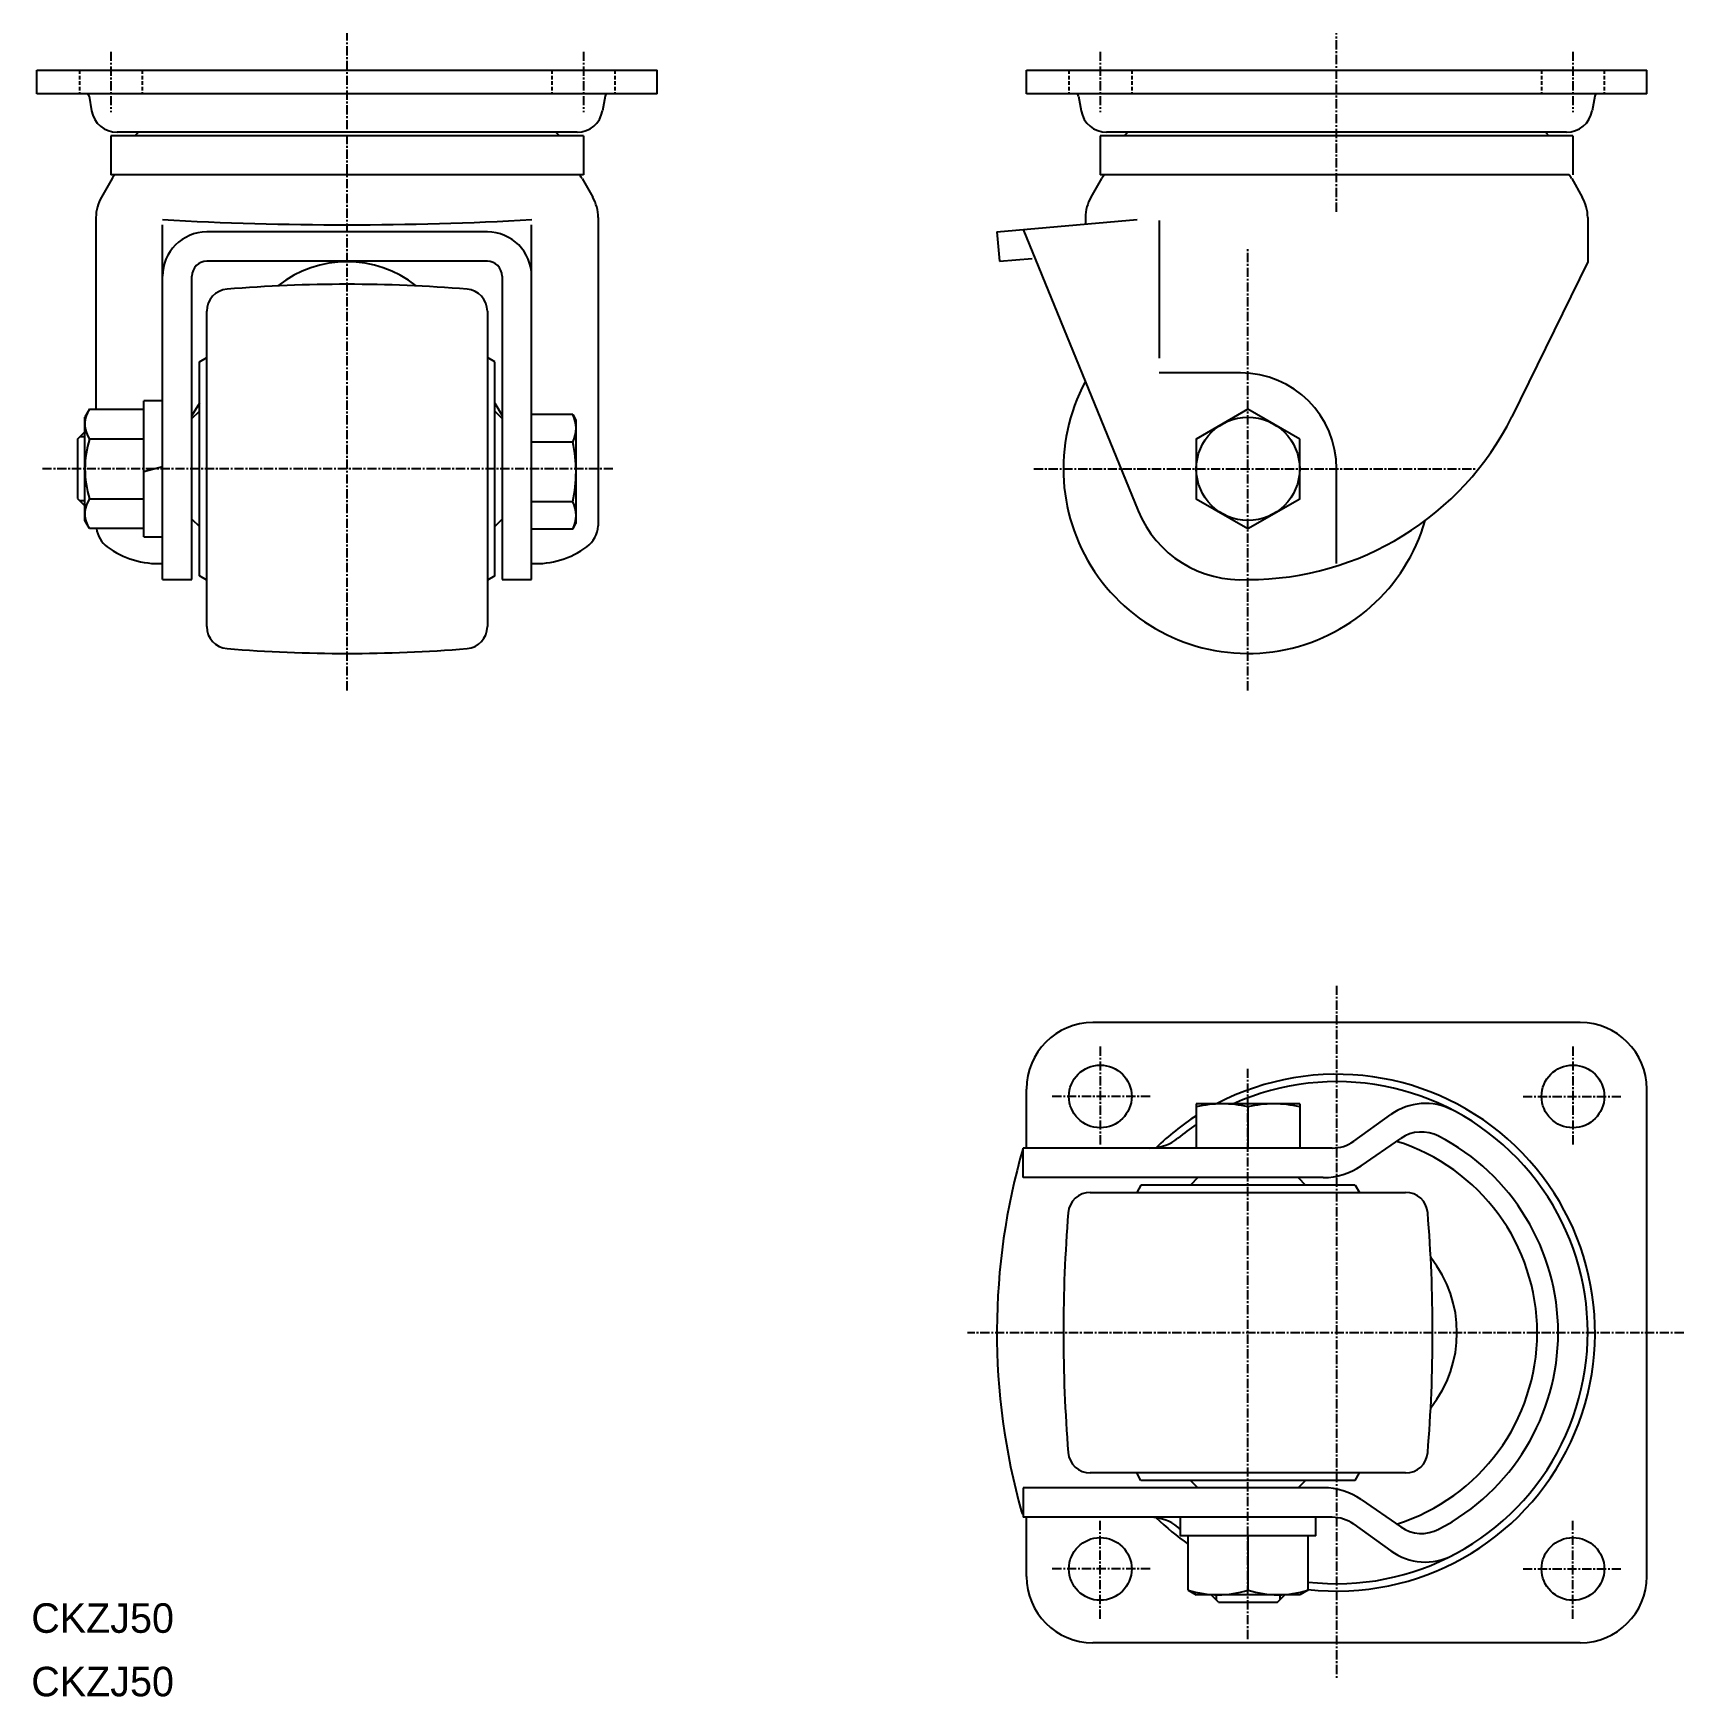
# Model space of a CAD drawing. Extents: x 0 to 224, y 0 to 225.
import ezdxf

# ---------------------------------------------------------------- set-up
doc = ezdxf.new("R2010")
doc.units = 0
doc.linetypes.add('CENTER', pattern=[2, 1.25, -0.25, 0.25, -0.25])
doc.linetypes.add('DASHED', pattern=[0.75, 0.5, -0.25])
doc.layers.get('0').update_dxf_attribs({"linetype": 'CONTINUOUS'})
doc.layers.add('CENTER', color=1, linetype='CENTER')

msp = doc.modelspace()

# ---------------------------------------------------------------- linework, layer by layer
at = {"color": 7, "linetype": 'CONTINUOUS'}
for p, q in [((0.76, 220.25), (84.77, 220.25)), ((0.76, 217.05), (0.76, 220.25)), ((84.76, 217.05), (84.76, 220.25)), ((134.77, 220.25), (218.77, 220.25)), ((134.77, 217.05), (134.77, 220.25)), ((218.77, 217.05), (218.77, 220.25)), ((84.76, 217.05), (0.76, 217.05)), ((7.82, 216.72), (8.17, 214.74)), ((77.7, 216.72), (77.35, 214.74)), ((218.77, 217.05), (134.77, 217.05)), ((141.82, 216.72), (142.17, 214.74)), ((211.71, 216.72), (211.36, 214.74)), ((73.91, 211.85), (11.62, 211.85)), ((14.5, 211.85), (14.01, 211.36)), ((71.03, 211.85), (71.52, 211.36)), ((207.91, 211.85), (145.62, 211.85)), ((148.5, 211.85), (148.01, 211.36)), ((205.03, 211.85), (205.52, 211.36)), ((74.77, 211.36), (10.76, 211.36)), ((10.76, 211.36), (10.76, 206.06)), ((74.77, 211.36), (74.77, 206.06)), ((208.77, 211.36), (144.76, 211.36)), ((144.76, 211.36), (144.76, 206.06)), ((208.77, 211.36), (208.77, 206.06)), ((10.94, 205.56), (9.5, 203.06)), ((74.77, 206.06), (10.76, 206.06)), ((74.59, 205.56), (76.03, 203.06)), ((144.94, 205.56), (143.5, 203.06)), ((208.27, 206.06), (144.76, 206.06)), ((208.59, 205.56), (210.03, 203.06)), ((8.76, 200.31), (8.76, 174.33)), ((17.76, 151.25), (17.76, 199.31)), ((61.76, 198.35), (23.76, 198.35)), ((67.76, 151.25), (67.76, 199.31)), ((76.76, 200.31), (76.76, 158.52)), ((130.76, 198.35), (149.76, 200.01)), ((130.76, 198.35), (131.11, 194.36)), ((134.31, 198.66), (149.88, 160.57)), ((142.76, 200.31), (142.76, 199.4)), ((152.72, 199.88), (152.72, 181.25)), ((210.76, 200.31), (210.76, 194.31)), ((61.76, 194.36), (23.76, 194.36)), ((61.76, 194.36), (23.76, 194.36)), ((131.11, 194.36), (135.55, 194.75)), ((210.76, 194.31), (200.51, 173.3)), ((21.76, 151.25), (21.76, 192.36)), ((63.76, 192.36), (63.76, 151.25)), ((23.76, 144.9), (23.76, 187.6)), ((61.76, 187.6), (61.76, 144.9)), ((22.76, 180.75), (23.76, 181.33)), ((22.76, 151.75), (22.76, 180.75)), ((62.76, 180.75), (61.76, 181.33)), ((62.76, 151.75), (62.76, 180.75)), ((163.76, 179.25), (152.72, 179.25)), ((7.89, 174.33), (7.26, 173.25)), ((7.89, 174.33), (15.26, 174.33)), ((15.26, 157.05), (15.26, 175.45)), ((17.76, 175.45), (15.26, 175.45)), ((22.76, 175.16), (21.76, 173.49)), ((21.76, 173.05), (22.76, 174.05)), ((62.76, 175.16), (63.76, 173.49)), ((63.76, 173.05), (62.76, 174.05)), ((73.33, 173.6), (67.76, 173.6)), ((73.33, 173.6), (73.76, 172.85)), ((6.26, 170.25), (7.26, 171.25)), ((7.26, 159.25), (7.26, 173.25)), ((73.76, 172.85), (73.76, 158.85)), ((6.26, 170.25), (6.26, 162.25)), ((15.26, 170.29), (7.89, 170.29)), ((67.76, 169.89), (73.33, 169.89)), ((15.26, 165.91), (17.76, 166.58)), ((176.76, 153.42), (176.76, 166.25)), ((6.26, 162.25), (7.26, 161.25)), ((7.89, 162.21), (15.26, 162.21)), ((73.33, 161.8), (67.76, 161.8)), ((7.89, 158.17), (7.26, 159.25)), ((15.26, 158.17), (7.89, 158.17)), ((21.76, 159.45), (22.76, 158.45)), ((63.76, 159.45), (62.76, 158.45)), ((73.33, 158.1), (67.76, 158.1)), ((73.33, 158.1), (73.76, 158.85)), ((15.26, 157.05), (17.76, 157.05)), ((17.76, 151.25), (21.76, 151.25)), ((23.76, 151.17), (22.76, 151.75)), ((62.76, 151.75), (61.76, 151.17)), ((63.76, 151.25), (67.76, 151.25)), ((209.76, 91.25), (143.76, 91.25)), ((134.76, 74.25), (134.76, 82.25)), ((218.76, 16.25), (218.76, 82.25)), ((171.76, 80.25), (157.76, 80.25)), ((157.76, 80.25), (157.76, 74.25)), ((164.76, 79.82), (164.76, 74.25)), ((171.76, 80.25), (171.76, 74.25)), ((179.07, 75.18), (184.12, 78.81)), ((180.07, 71.84), (185.44, 75.55)), ((176.16, 74.25), (134.31, 74.25)), ((134.31, 70.25), (134.31, 74.25)), ((174.96, 70.25), (134.31, 70.25)), ((157.96, 70.25), (156.96, 69.25)), ((171.56, 70.25), (172.56, 69.25)), ((143.41, 68.25), (186.11, 68.25)), ((150.26, 69.25), (149.69, 68.25)), ((179.26, 69.25), (150.26, 69.25)), ((179.26, 69.25), (179.84, 68.25)), ((186.11, 30.25), (143.41, 30.25)), ((150.26, 29.25), (149.69, 30.25)), ((179.26, 29.25), (179.84, 30.25)), ((174.96, 28.25), (134.31, 28.25)), ((134.31, 28.25), (134.31, 24.25)), ((179.26, 29.25), (150.26, 29.25)), ((157.96, 28.25), (156.96, 29.25)), ((171.56, 28.25), (172.56, 29.25)), ((180.07, 26.65), (185.44, 22.95)), ((176.16, 24.25), (134.31, 24.25)), ((134.76, 16.25), (134.76, 24.25)), ((155.56, 24.25), (155.56, 21.75)), ((173.96, 21.75), (173.96, 24.25)), ((179.07, 23.31), (184.12, 19.69)), ((173.96, 21.75), (155.56, 21.75)), ((156.68, 14.37), (156.68, 21.75)), ((164.76, 21.75), (164.76, 14.38)), ((172.85, 21.75), (172.85, 14.37)), ((156.68, 14.37), (157.76, 13.75)), ((171.76, 13.75), (157.76, 13.75)), ((160.76, 12.75), (159.76, 13.75)), ((168.76, 12.75), (169.76, 13.75)), ((172.85, 14.37), (171.76, 13.75)), ((160.76, 12.75), (168.76, 12.75)), ((209.76, 7.25), (143.76, 7.25))]:
    msp.add_line(p, q, dxfattribs=at)
at = {"color": 3, "linetype": 'DASHED'}
for p, q in [((6.51, 220.25), (6.51, 217.05)), ((15.01, 220.25), (15.01, 217.05)), ((70.51, 220.25), (70.51, 217.05)), ((79.01, 220.25), (79.01, 217.05)), ((140.51, 220.25), (140.51, 217.05)), ((149.01, 220.25), (149.01, 217.05)), ((204.51, 220.25), (204.51, 217.05)), ((213.01, 220.25), (213.01, 217.05))]:
    msp.add_line(p, q, dxfattribs=at)
at = {"color": 3, "linetype": 'CONTINUOUS'}
for p, q in [((7.26, 170.57), (6.59, 170.57)), ((7.26, 161.92), (6.59, 161.92)), ((160.44, 13.75), (160.44, 13.07)), ((169.09, 13.75), (169.09, 13.07))]:
    msp.add_line(p, q, dxfattribs=at)
at = {"color": 7, "linetype": 'CONTINUOUS'}
msp.add_lwpolyline([(171.76, 170.29), (164.76, 174.33), (157.76, 170.29), (157.76, 162.21), (164.76, 158.17), (171.76, 162.21)], close=True, dxfattribs=at)
for centre, radius in [((164.76, 166.25), 7), ((144.76, 81.25), 4.25), ((208.76, 81.25), 4.25), ((144.76, 17.25), 4.25), ((208.76, 17.25), 4.25)]:
    msp.add_circle(centre, radius, dxfattribs=at)
for centre, radius, start, end in [((7.43, 216.65), 0.4, 10, 90), ((78.1, 216.65), 0.4, 90, 170), ((141.43, 216.65), 0.4, 10, 90), ((212.1, 216.65), 0.4, 90, 170), ((11.62, 215.35), 3.5, 190, 270), ((73.91, 215.35), 3.5, 270, 350), ((145.62, 215.35), 3.5, 190, 270), ((207.91, 215.35), 3.5, 270, 350), ((17.44, 201.81), 7.5, 145.4784, 150), ((68.09, 201.81), 7.5, 30, 34.5216), ((151.44, 201.81), 7.5, 145.4944, 150), ((202.09, 201.81), 7.5, 30, 34.5056), ((14.26, 200.31), 5.5, 150, 180), ((71.26, 200.31), 5.5, 0, 30), ((148.26, 200.31), 5.5, 150, 180), ((205.26, 200.31), 5.5, 0, 30), ((42.76, 647.12), 447.81, 266.7996, 273.2004), ((23.79, 192.32), 6.02, 90.216, 179.9105), ((61.74, 192.32), 6.02, 0.0895, 89.784), ((23.76, 192.36), 2, 90, 180), ((23.76, 192.36), 2, 90, 180), ((42.76, 179.31), 15, 51.3748, 128.6252), ((61.76, 192.36), 2, 0, 90), ((61.76, 192.36), 2, 0, 90), ((26.76, 187.6), 3, 94.6586, 180), ((42.76, -8.75), 200, 85.3414, 94.6586), ((58.76, 187.6), 3, 360, 85.3414), ((164.76, 166.25), 25, 151.8103, 343.7398), ((163.76, 166.25), 13, 360, 90), ((10.84, 172.31), 3.58, 154.3842, 214.3842), ((69.61, 171.74), 4.16, 333.5163, 26.4837), ((164.76, 191.25), 40, 270, 333.337), ((20.64, 166.25), 13.37, 162.412, 197.588), ((54.69, 165.85), 19.08, 347.769, 12.231), ((10.84, 160.19), 3.58, 145.6158, 205.6158), ((69.61, 159.95), 4.16, 333.5163, 26.4837), ((163.84, 166.31), 15.09, 202.3479, 273.5291), ((12.7, 158.8), 3.94, 189.3176, 232.2024), ((72.83, 158.8), 3.94, 307.7976, 355.9024), ((17.26, 165.25), 11.84, 233.8622, 272.4159), ((68.26, 165.25), 11.84, 267.5841, 306.1378), ((26.76, 144.9), 3, 180, 265.3414), ((58.76, 144.9), 3, 274.6586, 0), ((42.76, 341.25), 200, 265.3414, 274.6586), ((143.76, 82.25), 9, 90, 180), ((209.76, 82.25), 9, 0, 90), ((176.76, 49.25), 35, 263.5742, 117.6604), ((176.76, 49.25), 34, 263.3843, 114.2496), ((161.26, 65.79), 14.46, 75.9918, 104.0082), ((168.26, 65.79), 14.46, 75.9918, 104.0082), ((188.78, 72.3), 8, 62.4712, 125.6459), ((176.76, 49.25), 35, 122.8783, 134.2754), ((176.76, 49.25), 34, 123.9745, 129.195), ((151.49, 80.25), 6, 270, 309.195), ((176.16, 79.25), 5, 270, 305.6459), ((176.76, 49.25), 27.16, 287.3956, 72.6044), ((188.28, 71.44), 5, 62.571, 124.6467), ((176.76, 49.25), 30, 297.429, 62.571), ((220.76, 49.25), 90, 163.8724, 195.6442), ((174.96, 79.25), 9, 270, 304.6467), ((143.41, 65.25), 3, 90, 175.3414), ((186.11, 65.25), 3, 4.6586, 90), ((339.76, 49.25), 200, 175.3414, 184.6586), ((-10.24, 49.25), 200, 355.3414, 4.6586), ((176.76, 49.25), 16.3, 321.4261, 38.5739), ((143.41, 33.25), 3, 184.6586, 270), ((186.11, 33.25), 3, 270, 355.3414), ((174.96, 19.25), 9, 55.3533, 90), ((135.06, 25.25), 1, 195.6442, 220.9653), ((151.49, 18.25), 6, 50.805, 90), ((176.76, 49.25), 35, 225.7246, 234.9846), ((176.76, 49.25), 34, 230.805, 231.4257), ((176.16, 19.25), 5, 54.3541, 90), ((188.28, 27.06), 5, 235.3533, 297.429), ((188.78, 26.19), 8, 234.3541, 297.5288), ((143.76, 16.25), 9, 180, 270), ((209.76, 16.25), 9, 270, 0), ((160.72, 27.03), 13.28, 252.2796, 287.7204), ((168.81, 27.03), 13.28, 252.2796, 287.7204)]:
    msp.add_arc(centre, radius, start, end, dxfattribs=at)
at = {"layer": 'CENTER', "color": 1, "linetype": 'CENTER'}
for p, q in [((42.76, 136.25), (42.76, 225.25)), ((176.76, 201.06), (176.76, 225.25)), ((10.76, 222.75), (10.76, 214.55)), ((74.76, 222.75), (74.76, 214.55)), ((144.76, 222.75), (144.76, 214.55)), ((208.76, 222.75), (208.76, 214.55)), ((164.76, 136.25), (164.76, 196.25)), ((78.76, 166.25), (1.26, 166.25)), ((135.76, 166.25), (195.76, 166.25)), ((176.76, 96.25), (176.76, 2.25)), ((144.76, 88), (144.76, 74.5)), ((208.76, 88), (208.76, 74.5)), ((164.76, 7.75), (164.76, 85.25)), ((151.51, 81.25), (138.01, 81.25)), ((202.01, 81.25), (215.51, 81.25)), ((223.76, 49.25), (126.76, 49.25)), ((144.76, 10.5), (144.76, 24)), ((208.76, 10.5), (208.76, 24)), ((151.51, 17.25), (138.01, 17.25)), ((202.01, 17.25), (215.51, 17.25))]:
    msp.add_line(p, q, dxfattribs=at)

# ---------------------------------------------------------------- texts
at = {"color": 7, "linetype": 'CONTINUOUS'}
for p in [(0, 8.6), (0, 0)]:
    msp.add_text('CKZJ50', height=4, dxfattribs=at).set_placement(p)

doc.saveas('drawing.dxf')
